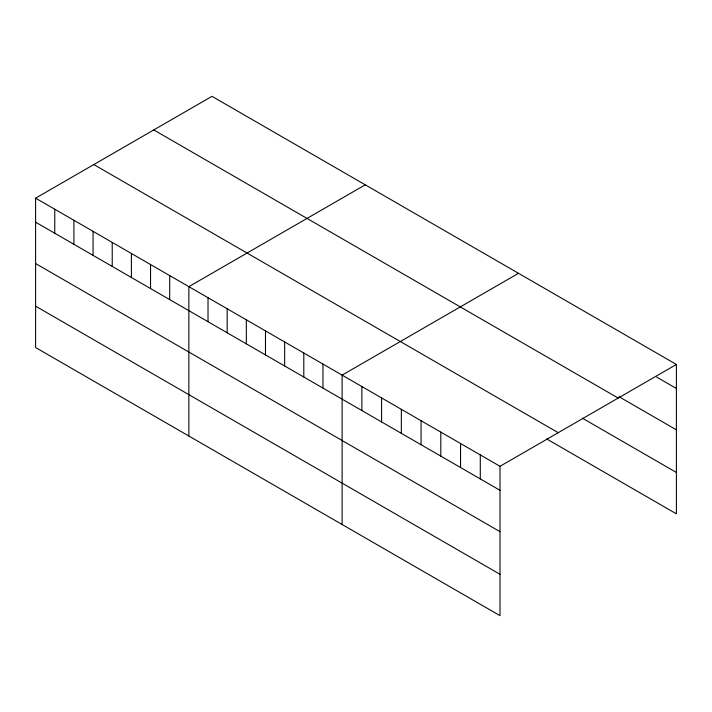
<?xml version="1.0" encoding="UTF-8"?>
<svg xmlns="http://www.w3.org/2000/svg" width="712" height="712" viewBox="0 0 712 712"><rect width="100%" height="100%" fill="white"/><g stroke="black" fill="none" stroke-linecap="round" stroke-linejoin="round"><path stroke-width="1.07" d="M676.4 364.464L500.02 466.298L500.02 615.666L35.6 347.536L35.6 198.167L211.98 96.334L676.4 364.464L676.4 513.833L546.691 438.948M365.238 184.817L188.858 286.651L188.858 436.02M518.496 273.301L342.116 375.135L342.116 524.504M656.66 377.084L676.4 388.476M619.066 396.744L676.4 429.843M153.774 129.94L618.194 398.07M582.407 418.202L676.4 472.465M93.806 164.561L558.226 432.691M35.6 198.167L500.02 466.298M35.6 222.18L500.02 490.31M35.6 263.547L500.02 531.677M35.6 306.169L500.02 574.299M480.288 454.897L480.288 478.918M460.548 443.505L460.548 467.517M440.808 432.113L440.808 456.125M421.068 420.712L421.068 444.724M401.337 409.32L401.337 433.332M381.596 397.919L381.596 421.94M361.856 386.527L361.856 410.539M322.963 364.072L322.963 388.084M303.802 353.01L303.802 377.022M284.649 341.947L284.649 365.959M265.487 330.893L265.487 354.905M246.334 319.83L246.334 343.843M227.173 308.768L227.173 332.78M208.02 297.705L208.02 321.717M169.705 275.589L169.705 299.601M150.543 264.526L150.543 288.538M131.391 253.463L131.391 277.475M112.229 242.409L112.229 266.422M93.076 231.347L93.076 255.359M73.915 220.284L73.915 244.296M54.762 209.221L54.762 233.242"/></g></svg>
